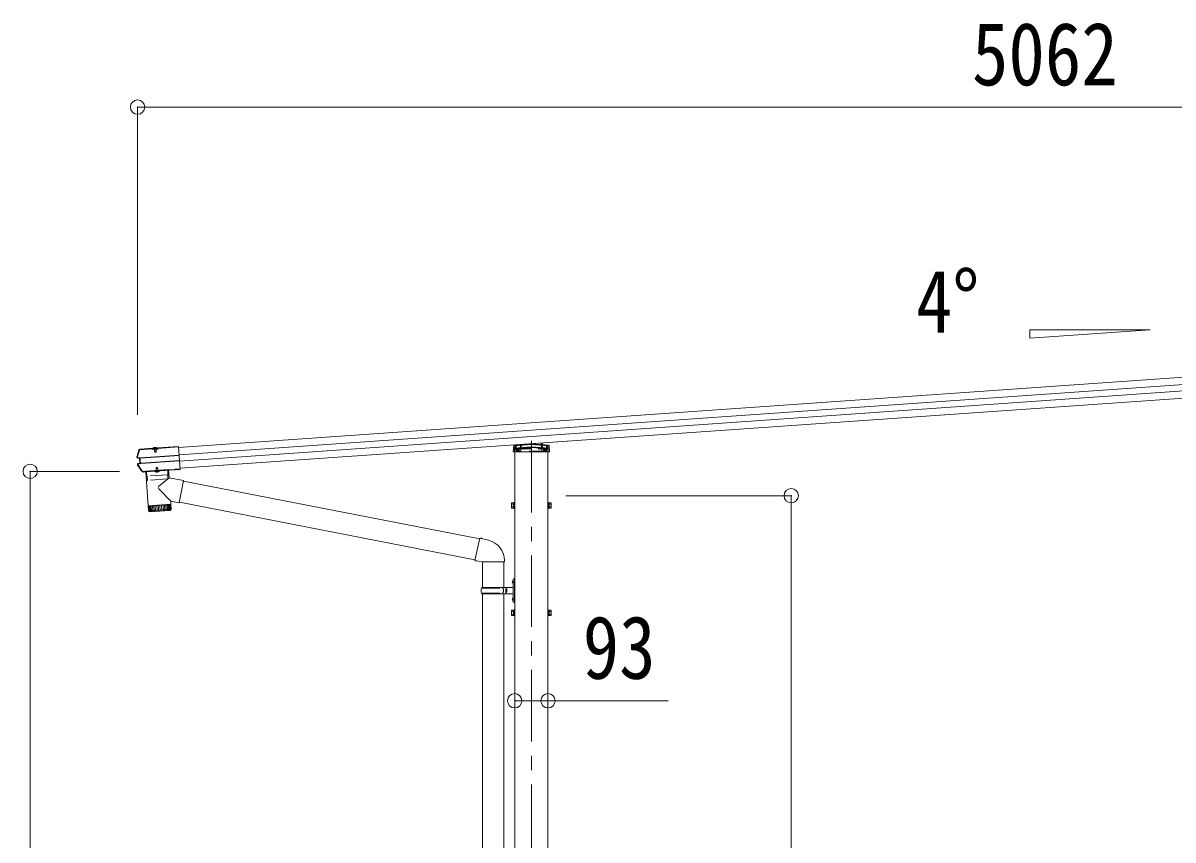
# Model space of a CAD drawing. Units: millimetres at full size, sheet at 1:40; details may follow other scales. Extents: x -11243 to 11243, y -7760 to 7760.
# Drawn here: x 1380 to 4593, y -2434 to -153 of the extents above; entities that cross this region are included whole.
import ezdxf
from ezdxf.enums import TextEntityAlignment as Align

# ---------------------------------------------------------------- set-up
doc = ezdxf.new("R2010")
doc.units = ezdxf.units.MM
doc.header["$LTSCALE"] = 40
doc.header["$PDMODE"] = 32
doc.header["$PDSIZE"] = 40
doc.linetypes.add('CHAIN1', pattern=[8, 5, -1, 1, -1])
doc.linetypes.add('DASHED1', pattern=[1.8, 1.2, -0.6])
for name, color, linetype, lineweight in [('0-1_本体', 5, 'CHAIN1', 9), ('0-3_ELV2', 4, 'Continuous', 9), ('0-6_OTH_LINE', 6, 'Continuous', 9), ('0-7_SHAPE', 4, 'Continuous', 9), ('0-9_OUTLINE', 7, 'Continuous', 9)]:
    doc.layers.add(name, color=color, linetype=linetype, lineweight=lineweight)
doc.styles.add('ＭＳ ゴシック', font='')
doc.styles.get('ＭＳ ゴシック').set_extended_font_data('MS Gothic')

msp = doc.modelspace()

# ---------------------------------------------------------------- linework, layer by layer
at = {"layer": '0-1_本体'}
msp.add_line((2800.22, -1319.21), (2800.22, -4018.5), dxfattribs=at)
at = {"layer": '0-3_ELV2'}
for p, q in [((6677.43, -998.22), (1814.87, -1338.25)), ((6678.85, -1018.53), (1816.29, -1358.56)), ((6680.06, -1035.77), (1817.5, -1375.79)), ((6681.48, -1056.08), (1818.92, -1396.1)), ((1706.51, -1342.63), (1706.32, -1342.77)), ((1706.32, -1342.77), (1706.43, -1344.24)), ((1706.43, -1344.24), (1706.55, -1344.16)), ((1706.75, -1342.61), (1706.51, -1342.63)), ((1706.62, -1344.12), (1706.51, -1342.63)), ((1706.55, -1344.16), (1706.62, -1344.12)), ((1706.62, -1344.12), (1742.23, -1341.63)), ((1706.75, -1342.61), (1742.13, -1340.13)), ((1740.94, -1341.85), (1741.08, -1343.81)), ((1758.04, -1342.62), (1741.08, -1343.81)), ((1742.23, -1341.63), (1742.13, -1340.13)), ((1742.37, -1340.93), (1742.13, -1340.13)), ((1742.3, -1342.22), (1742.27, -1341.75)), ((1756.61, -1341.22), (1742.3, -1342.22)), ((1756.36, -1340.09), (1742.39, -1341.06)), ((1742.39, -1341.06), (1742.47, -1342.21)), ((1743.52, -1340.98), (1743.51, -1340.79)), ((1754.79, -1340.74), (1744.11, -1341.49)), ((1746.46, -1341.93), (1746.57, -1343.42)), ((1747.05, -1342.69), (1747.19, -1342.18)), ((1747.05, -1342.69), (1752.04, -1342.34)), ((1747.05, -1342.69), (1747.53, -1349.57)), ((1747.48, -1342.66), (1747.39, -1342.16)), ((1747.48, -1342.66), (1748.03, -1350.46)), ((1747.53, -1349.57), (1752.52, -1349.22)), ((1751.61, -1342.37), (1751.63, -1341.87)), ((1751.61, -1342.37), (1752.15, -1350.17)), ((1752.04, -1342.34), (1751.84, -1341.85)), ((1751.84, -1350.97), (1752.52, -1349.22)), ((1752.04, -1342.34), (1752.52, -1349.22)), ((1752.55, -1343.01), (1752.45, -1341.51)), ((1754.1, -1341.69), (1754.04, -1340.8)), ((1755.3, -1340.16), (1755.28, -1339.96)), ((1756.49, -1339.13), (1756.36, -1339.95)), ((1756.36, -1340.09), (1756.44, -1341.23)), ((1756.49, -1339.13), (1814.65, -1335.06)), ((1756.6, -1340.63), (1756.49, -1339.13)), ((1756.58, -1340.75), (1756.6, -1340.63)), ((1757.9, -1340.66), (1756.58, -1340.75)), ((1756.58, -1340.75), (1756.61, -1341.22)), ((1756.6, -1340.63), (1814.75, -1336.56)), ((1757.9, -1340.66), (1758.04, -1342.62)), ((1814.65, -1335.06), (1819.16, -1399.51)), ((2751.28, -1339.85), (2800.22, -1336.43)), ((2751.8, -1331.35), (2800.22, -1327.96)), ((2800.22, -1327.96), (2848.63, -1331.35)), ((2800.22, -1327.96), (2800.22, -1328.9)), ((2800.22, -1336.43), (2849.15, -1339.85)), ((2800.22, -1336.43), (2800.22, -1337.37)), ((2830.04, -1325.43), (2830.32, -1330.07)), ((2849.56, -1332.28), (2850.67, -1350.36)), ((1705.38, -1368.02), (1700.63, -1367.45)), ((1706.8, -1366.67), (1700.81, -1365.96)), ((1706.3, -1367.95), (1705.38, -1368.02)), ((1707.71, -1366.61), (1706.8, -1366.67)), ((1707.94, -1383.01), (1706.8, -1366.67)), ((1707.02, -1368.01), (1707.55, -1367.97)), ((1708.32, -1366.63), (1708.09, -1366.64)), ((1816.32, -1359.02), (1709.2, -1366.51)), ((1709.29, -1367.74), (1816.41, -1360.25)), ((1710.26, -1381.61), (1817.38, -1374.12)), ((1710.34, -1382.84), (1817.47, -1375.35)), ((2753.72, -4522.64), (2753.72, -1350.36)), ((2846.72, -4522.64), (2846.72, -1350.36)), ((1702.15, -1384.58), (1707.94, -1383.01)), ((1707.27, -1381.82), (1706.35, -1381.88)), ((1708.85, -1382.94), (1707.94, -1383.01)), ((1708.49, -1381.62), (1707.96, -1381.66)), ((1709.2, -1382.86), (1709.43, -1382.85)), ((1715.38, -1405.26), (1716.1, -1405.21)), ((1715.75, -1406.74), (1716.21, -1406.7)), ((1716.1, -1405.21), (1716.21, -1406.7)), ((1722.37, -1405.91), (1716.38, -1406.32)), ((1722.26, -1404.41), (1722.37, -1405.91)), ((1722.36, -1405.36), (1722.37, -1405.36)), ((1722.59, -1406.26), (1722.37, -1405.91)), ((1722.49, -1404.76), (1803.89, -1399.07)), ((1722.49, -1404.76), (1722.59, -1406.26)), ((1722.59, -1406.26), (1803.99, -1400.57)), ((1722.93, -1406.23), (1786.77, -1401.76)), ((1748.98, -1404.65), (1748.96, -1404.41)), ((1760.75, -1403.83), (1748.98, -1404.65)), ((1752.45, -1394.14), (1751.77, -1395.89)), ((1756.76, -1395.54), (1751.77, -1395.89)), ((1752.11, -1400.69), (1751.77, -1395.89)), ((1752.54, -1400.56), (1752.14, -1394.94)), ((1755.85, -1393.9), (1752.45, -1394.14)), ((1756.76, -1395.54), (1755.85, -1393.9)), ((1756.66, -1400.28), (1756.27, -1394.65)), ((1757.1, -1400.35), (1756.76, -1395.54)), ((1760.75, -1403.83), (1760.73, -1403.58)), ((1803.89, -1399.07), (1803.99, -1400.57)), ((1804.17, -1400.19), (1803.99, -1400.57)), ((1804.06, -1398.69), (1804.17, -1400.19)), ((1810.15, -1399.77), (1804.17, -1400.19)), ((1810.05, -1398.27), (1810.15, -1399.77)), ((1810.38, -1400.12), (1810.15, -1399.77)), ((1810.27, -1398.62), (1819.05, -1398.01)), ((1810.27, -1398.62), (1810.38, -1400.12)), ((1810.38, -1400.12), (1819.16, -1399.51)), ((1811.57, -1398.53), (1811.67, -1400.03)), ((1811.65, -1399.63), (1819.13, -1399.11)), ((2745.02, -1493.64), (2745.6, -1492.63)), ((2745.02, -1493.64), (2745.02, -1506.64)), ((2745.02, -1506.64), (2745.6, -1507.64)), ((2750.52, -1492.63), (2745.6, -1492.63)), ((2750.52, -1496.38), (2745.6, -1496.38)), ((2750.52, -1503.89), (2745.6, -1503.89)), ((2750.52, -1507.64), (2745.6, -1507.64)), ((2750.51, -1500.44), (2752.12, -1500.44)), ((2750.52, -1492.43), (2750.52, -1507.44)), ((2752.12, -1492.89), (2750.52, -1492.89)), ((2750.52, -1499.44), (2752.12, -1499.44)), ((2750.52, -1506.99), (2752.12, -1506.99)), ((2848.32, -1492.89), (2849.92, -1492.89)), ((2849.92, -1499.44), (2848.32, -1499.44)), ((2849.93, -1500.44), (2848.32, -1500.44)), ((2849.92, -1506.99), (2848.32, -1506.99)), ((2849.92, -1492.43), (2849.92, -1507.44)), ((2849.92, -1492.43), (2854.84, -1492.43)), ((2849.92, -1496.18), (2854.84, -1496.18)), ((2849.92, -1503.69), (2854.84, -1503.69)), ((2849.92, -1507.44), (2854.84, -1507.44)), ((2855.42, -1493.44), (2854.84, -1492.43)), ((2855.42, -1506.44), (2854.84, -1507.44)), ((2855.42, -1493.44), (2855.42, -1506.44)), ((2745.02, -1793.64), (2745.6, -1792.63)), ((2745.02, -1793.64), (2745.02, -1806.64)), ((2750.52, -1792.63), (2745.6, -1792.63)), ((2750.52, -1796.38), (2745.6, -1796.38)), ((2750.52, -1792.43), (2750.52, -1807.44)), ((2752.12, -1792.89), (2750.52, -1792.89)), ((2848.32, -1792.89), (2849.92, -1792.89)), ((2849.92, -1792.43), (2849.92, -1807.44)), ((2849.92, -1792.43), (2854.84, -1792.43)), ((2849.92, -1796.18), (2854.84, -1796.18)), ((2855.42, -1793.44), (2854.84, -1792.43)), ((2855.42, -1793.44), (2855.42, -1806.44)), ((2745.02, -1806.64), (2745.6, -1807.64)), ((2750.52, -1803.89), (2745.6, -1803.89)), ((2750.52, -1807.64), (2745.6, -1807.64)), ((2750.51, -1800.44), (2752.12, -1800.44)), ((2750.52, -1799.44), (2752.12, -1799.44)), ((2750.52, -1806.99), (2752.12, -1806.99)), ((2849.92, -1799.44), (2848.32, -1799.44)), ((2849.93, -1800.44), (2848.32, -1800.44)), ((2849.92, -1806.99), (2848.32, -1806.99)), ((2849.92, -1803.69), (2854.84, -1803.69)), ((2849.92, -1807.44), (2854.84, -1807.44)), ((2855.42, -1806.44), (2854.84, -1807.44))]:
    msp.add_line(p, q, dxfattribs=at)
at = {"layer": '0-3_ELV2', "linetype": 'DASHED1'}
for p, q in [((1744.73, -1340.87), (1744.66, -1341.12)), ((1744.78, -1340.34), (1753.96, -1339.7)), ((1744.86, -1341.44), (1744.78, -1340.34)), ((1746.85, -1337.96), (1748.25, -1340.33)), ((1747.19, -1342.18), (1747.29, -1341.78)), ((1747.29, -1341.78), (1747.21, -1340.67)), ((1747.37, -1342.16), (1747.23, -1340.17)), ((1747.39, -1342.16), (1747.27, -1341.57)), ((1749.43, -1340.86), (1748.25, -1340.33)), ((1749.43, -1340.86), (1750.53, -1340.17)), ((1751.58, -1337.63), (1750.53, -1340.17)), ((1751.66, -1341.86), (1751.52, -1339.87)), ((1751.68, -1341.48), (1751.6, -1340.36)), ((1751.63, -1341.87), (1751.66, -1341.26)), ((1751.84, -1341.85), (1751.68, -1341.48)), ((1754.04, -1340.8), (1753.96, -1339.7)), ((1754.09, -1340.22), (1754.19, -1340.45)), ((2751.35, -1339.86), (2849.09, -1339.86)), ((2753.82, -1333.21), (2752.77, -1350.36)), ((2753.24, -1342.66), (2758.22, -1342.66)), ((2753.29, -1341.86), (2847.14, -1341.86)), ((2800.22, -1338.44), (2753.3, -1341.72)), ((2800.22, -1329.97), (2753.82, -1333.21)), ((2757.02, -1332.99), (2757.02, -1346.63)), ((2757.02, -1346.63), (2758.02, -1348.36)), ((2842.42, -1348.36), (2758.02, -1348.36)), ((2758.22, -1332.9), (2758.22, -1348.36)), ((2759.72, -1341.27), (2759.72, -1348.36)), ((2762.82, -1341.86), (2762.82, -1348.36)), ((2762.95, -1341.86), (2762.95, -1348.36)), ((2763.22, -1341.02), (2763.22, -1348.36)), ((2763.22, -1346.63), (2766.22, -1346.63)), ((2766.22, -1340.82), (2766.22, -1348.36)), ((2769.46, -1340.8), (2770.14, -1329.62)), ((2772.16, -1329.48), (2770.88, -1350.36)), ((2774.22, -1339.86), (2774.22, -1341.86)), ((2778.72, -1342.66), (2778.72, -1339.94)), ((2780.22, -1342.66), (2778.72, -1342.66)), ((2780.22, -1339.84), (2780.22, -1342.66)), ((2846.61, -1333.21), (2800.22, -1329.97)), ((2847.13, -1341.72), (2800.22, -1338.44)), ((2820.22, -1342.66), (2820.22, -1339.84)), ((2820.22, -1342.66), (2821.72, -1342.66)), ((2821.72, -1339.94), (2821.72, -1342.66)), ((2826.22, -1341.86), (2826.22, -1339.86)), ((2828.04, -1325.57), (2829.56, -1350.36)), ((2830.32, -1330.07), (2830.98, -1340.8)), ((2834.22, -1340.82), (2834.22, -1348.36)), ((2834.22, -1346.63), (2837.22, -1346.63)), ((2837.22, -1341.02), (2837.22, -1348.36)), ((2837.49, -1341.86), (2837.49, -1348.36)), ((2837.62, -1341.86), (2837.62, -1348.36)), ((2840.72, -1341.27), (2840.72, -1348.36)), ((2842.22, -1332.9), (2842.22, -1348.36)), ((2842.22, -1342.66), (2847.19, -1342.66)), ((2842.42, -1348.36), (2843.42, -1346.63)), ((2843.42, -1332.99), (2843.42, -1346.63)), ((2847.66, -1350.36), (2846.61, -1333.21)), ((1752.53, -1406.75), (1753.7, -1403.94)), ((1754.8, -1403.25), (1753.7, -1403.94)), ((1754.8, -1403.25), (1755.98, -1403.78)), ((1757.52, -1406.4), (1755.98, -1403.78))]:
    msp.add_line(p, q, dxfattribs=at)
at = {"layer": '0-3_ELV2'}
for points in [[(1699.72, -1364.31), (1702.54, -1354.65), (1705.55, -1345.04)], [(1742.23, -1341.63), (1742.27, -1341.75), (1740.94, -1341.85)], [(1754.1, -1341.69), (1744.92, -1342.33), (1744.86, -1341.44)], [(2850.67, -1350.36), (2749.77, -1350.36), (2750.87, -1332.28)], [(1701.76, -1383.13), (1706.35, -1381.88), (1705.38, -1368.02)], [(1747.53, -1349.57), (1748.45, -1351.21), (1751.84, -1350.97)], [(1714.34, -1404.78), (1707.78, -1395.74), (1701.42, -1386.56)], [(1722.49, -1404.76), (1722.26, -1404.41), (1716.28, -1404.83), (1716.1, -1405.21)], [(1716.28, -1404.83), (1716.38, -1406.32), (1716.21, -1406.7)], [(1787.2, -1400.73), (1787.13, -1399.73), (1722.29, -1404.27), (1722.36, -1405.26)], [(1810.27, -1398.62), (1810.05, -1398.27), (1804.06, -1398.69), (1803.89, -1399.07)], [(2753.72, -1491.44), (2752.12, -1491.44), (2752.12, -1508.44), (2753.72, -1508.44)], [(2846.72, -1491.44), (2848.32, -1491.44), (2848.32, -1508.44), (2846.72, -1508.44)], [(2753.72, -1791.44), (2752.12, -1791.44), (2752.12, -1808.44), (2753.72, -1808.44)], [(2846.72, -1791.44), (2848.32, -1791.44), (2848.32, -1808.44), (2846.72, -1808.44)]]:
    msp.add_lwpolyline(points, dxfattribs=at)
for centre, radius, start, end in [((2181.57, -1499.64), 502, 162.04537, 164.31277), ((1707.05, -1345.88), 3.19, 103.22631, 162.05142), ((1706.69, -1345.41), 1.2, 102.71221, 162.01357), ((1744.06, -1340.75), 0.55, 142.43917, 184), ((1744.07, -1340.95), 0.545, 184, 274), ((1749.73, -1345.11), 7.7, 45.56083, 142.43917), ((1754.75, -1340.2), 0.545, 274, 4), ((1754.73, -1340), 0.55, 4, 45.56083), ((2751.35, -1340.85), 1, 94, 176.5), ((2751.87, -1332.35), 1, 94, 176.5), ((2848.56, -1332.35), 1, 3.5, 86), ((2849.08, -1340.85), 1, 3.5, 86), ((1700.96, -1364.67), 2.8, 164.31277, 263.16971), ((1700.97, -1364.67), 1.3, 164.24366, 263.03582), ((1702.49, -1385.83), 2.8, 105.16971, 214.06629), ((2116.02, -1106.2), 502, 214.06629, 216.59248), ((1702.49, -1385.83), 1.3, 105.30295, 214.13631), ((1715.53, -1403.55), 3.19, 216.58984, 274.01289), ((1715.3, -1404.06), 1.2, 216.62025, 274.01295), ((1723.35, -1405.19), 1, 184, 274), ((1754.52, -1399.31), 7.7, 223.98312, 324.01688), ((1786.2, -1400.8), 1, 274, 4), ((2748.34, -1494.51), 3.32, 145.61575, 214.38425), ((2757.44, -1500.14), 12.42, 162.41205, 197.58795), ((2748.34, -1505.76), 3.32, 145.61575, 214.38425), ((2852.1, -1494.31), 3.32, 325.61575, 34.38425), ((2843, -1499.94), 12.42, 342.41205, 17.58795), ((2852.1, -1505.57), 3.32, 325.61575, 34.38425), ((2748.34, -1794.51), 3.32, 145.61575, 214.38425), ((2757.44, -1800.14), 12.42, 162.41205, 197.58795), ((2852.1, -1794.31), 3.32, 325.61575, 34.38425), ((2843, -1799.94), 12.42, 342.41205, 17.58795), ((2748.34, -1805.76), 3.32, 145.61575, 214.38425), ((2852.1, -1805.57), 3.32, 325.61575, 34.38425)]:
    msp.add_arc(centre, radius, start, end, dxfattribs=at)
at = {"layer": '0-3_ELV2', "linetype": 'DASHED1'}
for centre, radius, start, end in [((1744.18, -1340.98), 0.5, 274, 344), ((1745.5, -1341.09), 0.8, 94, 164), ((1746.71, -1340.71), 0.5, 4, 94), ((1752.1, -1340.33), 0.5, 94, 184), ((1753.36, -1340.54), 0.8, 24, 94), ((1754.65, -1340.25), 0.5, 204, 274), ((2751.35, -1340.86), 1, 90, 176.5), ((2849.09, -1340.86), 1, 3.5, 90)]:
    msp.add_arc(centre, radius, start, end, dxfattribs=at)
at = {"layer": '0-3_ELV2'}
for centre, major_axis, ratio, start_param, end_param in [((1742.59, -1344.12), (-0.22, 3.19), 0.014286, 5.9883828, 6.2220988), ((1756.58, -1343.14), (-0.22, 3.19), 0.014286, 0.0610865, 0.2948025), ((1709.33, -1368.32), (3.03, -0.36), 0.014525, 2.4375911, 3.0658321), ((1709.33, -1368.32), (2.99, 0.21), 0.19438, 1.5707963, 2.1939282), ((1709.22, -1366.79), (1.52, -0.18), 0.014525, 2.4126357, 3.0658321), ((1709.22, -1366.8), (1.5, 0.1), 0.19438, 1.5707963, 2.2034964), ((1710.21, -1381.02), (2.95, 0.8), 0.014957, 3.2171785, 3.8372566), ((1710.22, -1381.03), (2.99, 0.21), 0.19438, 4.0848352, 4.712389), ((1710.32, -1382.54), (1.48, 0.4), 0.014957, 3.2171785, 3.8435615), ((1710.32, -1382.55), (1.5, 0.1), 0.19438, 4.0561004, 4.712389)]:
    msp.add_ellipse(centre, major_axis=major_axis, ratio=ratio, start_param=start_param, end_param=end_param, dxfattribs=at)
at = {"layer": '0-6_OTH_LINE'}
for p, q in [((6762, -387.55), (1700.17, -387.55)), ((1700.17, -387.55), (1700.17, -1246.45)), ((1400.17, -1404.74), (1650.17, -1404.74)), ((1400.17, -3972.64), (1400.17, -1404.74)), ((3526.22, -1472.64), (2896.72, -1472.64)), ((3526.22, -3972.64), (3526.22, -1472.64)), ((2753.72, -2045.33), (2846.72, -2045.33)), ((2846.72, -2045.33), (3182.87, -2045.33))]:
    msp.add_line(p, q, dxfattribs=at)
for p in [(1700.17, -387.55), (1400.17, -1404.74), (3526.22, -1472.64), (2753.72, -2045.33), (2846.72, -2045.33)]:
    msp.add_point(p, dxfattribs=at)
at = {"layer": '0-7_SHAPE'}
for p, q in [((4192.96, -1009.18), (4528.96, -1009.18)), ((4192.96, -1032.67), (4192.96, -1009.18)), ((4528.96, -1009.18), (4192.96, -1032.67))]:
    msp.add_line(p, q, dxfattribs=at)
at = {"layer": '0-9_OUTLINE'}
for p, q in [((1722.86, -1406.23), (1729.49, -1501)), ((1786.7, -1401.77), (1788.16, -1422.58)), ((1788.16, -1422.58), (1759.86, -1446.04)), ((1828.91, -1430.5), (1788.16, -1422.58)), ((1828.91, -1430.5), (1816.86, -1492.54)), ((2656.29, -1592.95), (1828.61, -1432.07)), ((1792.72, -1487.85), (1759.45, -1453.36)), ((1729.49, -1501), (1793.33, -1496.54)), ((1793.4, -1497.53), (1729.56, -1502)), ((1729.56, -1502), (1730.69, -1515)), ((1731.27, -1516.53), (1730.25, -1501.95)), ((1731.48, -1501.86), (1732.53, -1516.83)), ((1734.34, -1516.7), (1733.29, -1501.74)), ((1733.98, -1500.69), (1734.06, -1501.68)), ((1735.65, -1501.57), (1736.7, -1516.53)), ((1739.56, -1516.33), (1738.51, -1501.37)), ((1742.87, -1516.1), (1741.82, -1501.14)), ((1745.52, -1500.88), (1746.56, -1515.84)), ((1749.52, -1500.6), (1750.57, -1515.57)), ((1753.76, -1500.31), (1754.8, -1515.27)), ((1758.14, -1500), (1759.19, -1514.96)), ((1762.59, -1499.69), (1763.64, -1514.65)), ((1767.02, -1499.38), (1768.07, -1514.34)), ((1771.34, -1499.08), (1772.39, -1514.04)), ((1775.47, -1498.79), (1776.52, -1513.75)), ((1779.33, -1498.52), (1780.37, -1513.48)), ((1782.84, -1498.27), (1783.88, -1513.24)), ((1785.93, -1498.06), (1786.98, -1513.02)), ((1788.55, -1497.87), (1789.6, -1512.84)), ((1788.84, -1496.85), (1788.89, -1497.85)), ((1790.64, -1497.73), (1791.69, -1512.69)), ((1792.16, -1497.62), (1793.21, -1512.58)), ((1792.72, -1487.85), (1793.33, -1496.54)), ((1792.72, -1487.85), (1816.86, -1492.54)), ((1794.08, -1510.57), (1793.4, -1497.53)), ((2642.69, -1651.43), (1817.16, -1490.97)), ((1730.69, -1514.95), (1794.08, -1510.52)), ((1791.3, -1513.72), (1733.89, -1517.73)), ((2656.65, -1591.4), (2642.29, -1653.15)), ((2656.65, -1591.4), (2680.97, -1597.2)), ((2642.29, -1653.15), (2662.37, -1657.69)), ((2642.29, -1653.15), (2646.29, -1655.82)), ((2647.17, -1654.25), (2646.29, -1655.82)), ((2662.37, -1657.69), (2725.11, -1657.69)), ((2663.74, -1657.69), (2663.74, -1728.69)), ((2723.74, -1657.69), (2723.74, -1728.69)), ((2725.11, -1653.52), (2725.11, -1657.69)), ((2660.75, -1730.69), (2711.08, -1730.69)), ((2661.75, -1728.69), (2747.75, -1728.69)), ((2661.75, -1728.69), (2661.75, -1730.69)), ((2720.75, -1728.69), (2720.75, -1733.19)), ((2720.75, -1733.19), (2722.75, -1733.19)), ((2722.75, -1733.19), (2722.75, -1742.19)), ((2728.72, -1728.69), (2728.72, -1746.69)), ((2728.72, -1733.19), (2731.72, -1733.19)), ((2731.72, -1733.19), (2731.72, -1742.19)), ((2747.42, -1711.54), (2749.46, -1712.54)), ((2748.69, -1709.54), (2749.32, -1709.54)), ((2748.69, -1709.54), (2748.69, -1717.84)), ((2748.69, -1717.84), (2749.32, -1717.84)), ((2749.32, -1709.54), (2749.72, -1709.94)), ((2749.46, -1712.54), (2750.07, -1713.69)), ((2749.72, -1705.69), (2752.72, -1704.19)), ((2749.72, -1705.69), (2749.72, -1769.69)), ((2752.72, -1704.19), (2752.72, -1771.19)), ((2752.72, -1704.19), (2753.72, -1704.19)), ((2660.75, -1744.69), (2711.08, -1744.69)), ((2661.75, -1746.69), (2661.75, -1744.69)), ((2661.75, -1746.69), (2747.75, -1746.69)), ((2663.73, -1746.69), (2663.73, -2738.66)), ((2720.75, -1746.69), (2720.75, -1742.19)), ((2720.75, -1742.19), (2722.75, -1742.19)), ((2723.73, -1746.69), (2723.73, -2738.66)), ((2728.72, -1742.19), (2731.72, -1742.19)), ((2747.42, -1759.54), (2749.46, -1760.54)), ((2748.69, -1757.54), (2749.32, -1757.54)), ((2748.69, -1757.54), (2748.69, -1765.84)), ((2748.69, -1765.84), (2749.32, -1765.84)), ((2749.32, -1757.54), (2749.32, -1765.84)), ((2749.32, -1757.54), (2749.72, -1757.94)), ((2749.32, -1765.84), (2749.72, -1765.44)), ((2749.46, -1760.54), (2750.07, -1761.69)), ((2749.72, -1769.69), (2752.72, -1771.19)), ((2752.72, -1771.19), (2753.72, -1771.19))]:
    msp.add_line(p, q, dxfattribs=at)
at = {"layer": '0-9_OUTLINE', "linetype": 'DASHED1'}
for p, q in [((1725.07, -1406.08), (1726.21, -1417.54)), ((1784.62, -1401.91), (1785.09, -1413.42)), ((1784.63, -1413.94), (1726.74, -1417.99)), ((1728.22, -1429.43), (1726.94, -1417.98)), ((1784.16, -1426), (1728.75, -1429.88)), ((1784.62, -1425.49), (1784.3, -1413.96))]:
    msp.add_line(p, q, dxfattribs=at)
at = {"layer": '0-9_OUTLINE'}
for points in [[(2656.65, -1591.4), (2661.38, -1590.95), (2661.52, -1592.56)], [(2747.42, -1715.84), (2749.46, -1714.84), (2750.07, -1713.69)], [(2749.32, -1709.54), (2749.32, -1717.84), (2749.72, -1717.44)], [(2747.42, -1763.84), (2749.46, -1762.84), (2750.07, -1761.69)]]:
    msp.add_lwpolyline(points, dxfattribs=at)
at = {"layer": '0-9_OUTLINE', "linetype": 'DASHED1'}
for centre, start, end in [((1784.59, -1413.44), 274, 2.32935), ((1726.71, -1417.49), 185.67065, 274), ((1728.72, -1429.38), 186.38594, 274), ((1784.12, -1425.5), 274, 1.61406)]:
    msp.add_arc(centre, 0.5, start, end, dxfattribs=at)
at = {"layer": '0-9_OUTLINE'}
for centre, radius, start, end in [((1763.05, -1449.89), 5, 129.65551, 223.97399), ((1733.68, -1514.74), 3, 185, 274.04832), ((1791.09, -1510.73), 3, 274, 3), ((2667.11, -1653.52), 58, 0, 76.56538), ((2709.5, -1737.69), 49.25, 171.82876, 180.00002), ((2711.08, -1728.69), 2, 270, 359.99998), ((2753.02, -1713.69), 6, 136.21765, 223.78235), ((2747.72, -1726.69), 2, 270, 359.99998), ((2709.5, -1737.69), 49.25, 180.00002, 188.17127), ((2711.08, -1746.69), 2, 0.00005, 90.00004), ((2753.02, -1761.69), 6, 136.21765, 223.78235), ((2747.72, -1748.69), 2, 0.00005, 90.00004)]:
    msp.add_arc(centre, radius, start, end, dxfattribs=at)

# ---------------------------------------------------------------- texts
at = {"layer": '0-6_OTH_LINE', "color": 7, "style": 'ＭＳ ゴシック', "width": 0.85}
for s, p in [('5062', (4031.09, -379.55)), ('93', (2943.74, -2036.85))]:
    msp.add_text(s, height=176, dxfattribs=at).set_placement(p, align=Align.BOTTOM_LEFT)
at = {"layer": '0-7_SHAPE', "color": 7, "style": 'ＭＳ ゴシック', "width": 0.85}
msp.add_text('4°', height=176, dxfattribs=at).set_placement((3874.68, -1070.39), align=Align.BOTTOM_LEFT)

doc.saveas('drawing.dxf')
